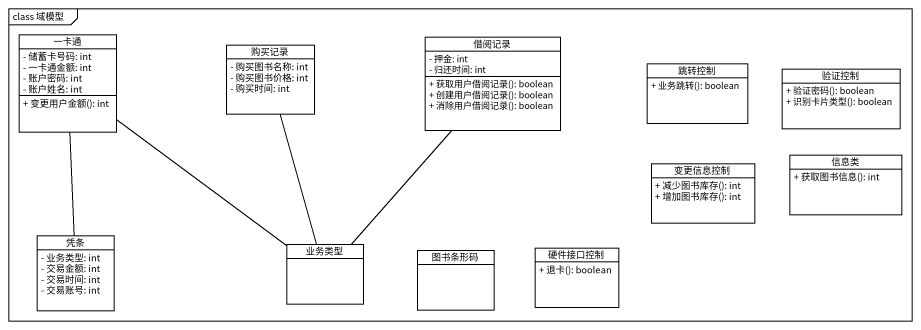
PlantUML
@startuml
mainframe class 域模型
hide circle
hide empty members
skinparam classAttributeIconSize 0
class 一卡通 {
  - 储蓄卡号码: int
  - 一卡通金额: int
  - 账户密码: int
  - 账户姓名: int
  + 变更用户金额(): int
}
class 购买记录 {
  - 购买图书名称: int
  - 购买图书价格: int
  - 购买时间: int
}
class 借阅记录 {
  - 押金: int
  - 归还时间: int
  + 获取用户借阅记录(): boolean
  + 创建用户借阅记录(): boolean
  + 消除用户借阅记录(): boolean
}
class 跳转控制 {
  + 业务跳转(): boolean
}
class 验证控制 {
  + 验证密码(): boolean
  + 识别卡片类型(): boolean
}
class 变更信息控制 {
  + 减少图书库存(): int
  + 增加图书库存(): int
}
class 信息类 {
  + 获取图书信息(): int
}
class 凭条 {
  - 业务类型: int
  - 交易金额: int
  - 交易时间: int
  - 交易账号: int
}
class 业务类型
class 图书条形码
class 硬件接口控制 {
  + 退卡(): boolean
}
一卡通 -- 凭条
一卡通 -- 业务类型
业务类型 -up- 购买记录
业务类型 -up- 借阅记录
@enduml
